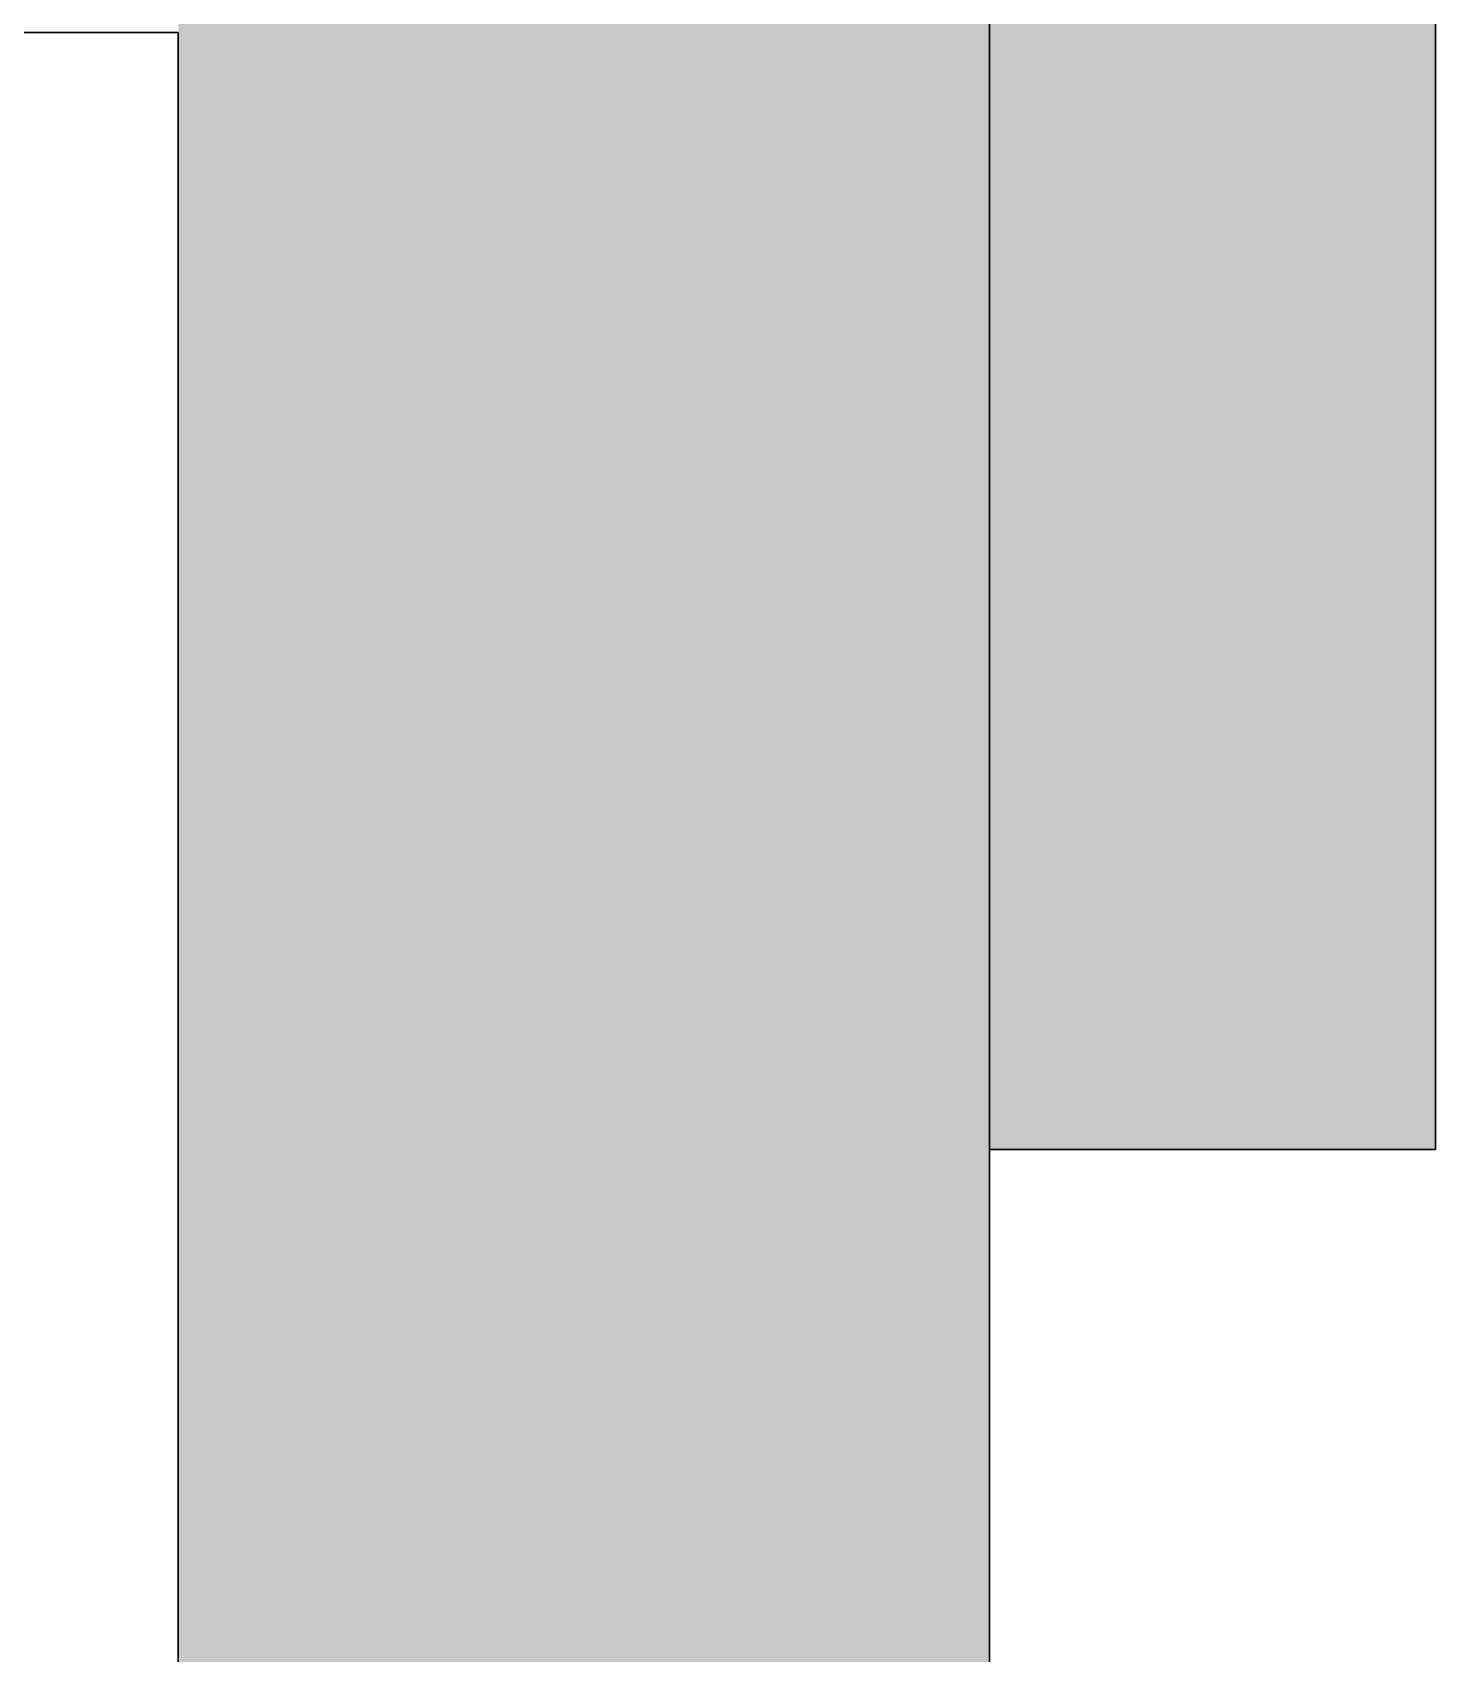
# Model space of a CAD drawing. Header units: inches. Extents: x -1176 to 1507, y -2587 to 978.
# Drawn here: x -1038.66 to -1004.06, y 506.45 to 546.41 of the extents above; entities that cross this region are included whole.
import ezdxf

# ---------------------------------------------------------------- set-up
doc = ezdxf.new("R2010")
doc.units = ezdxf.units.IN
doc.header["$MEASUREMENT"] = 0
doc.layers.add('A-WALL', color=113, linetype='Continuous', lineweight=18)
doc.layers.add('A-WALL-PATT', color=111, linetype='Continuous', lineweight=18)

msp = doc.modelspace()

# ---------------------------------------------------------------- hatches: boundary and pattern name
at = {"layer": 'A-WALL-PATT'}
h = msp.add_hatch(color=7, dxfattribs=at)
h.paths.add_polyline_path([(-1017.062, 16.255), (-1015.062, 16.255), (-1015.062, 96.005), (-1035.062, 96.005), (-1035.062, 16.255)], flags=0)
h.paths.add_polyline_path([(-1035.062, 133.505), (-1015.062, 133.505), (-1015.062, 216.005), (-1035.062, 216.005), (-1035.062, 174.934)], flags=0)
h.paths.add_polyline_path([(-1015.062, 253.505), (-1015.062, 342.005), (-1035.062, 342.005), (-1035.062, 253.505), (-1016.975, 253.505)], flags=0)
h.paths.add_polyline_path([(-1015.062, 379.505), (-1015.062, 468.124), (-1035.062, 468.124), (-1035.062, 379.505), (-1016.975, 379.505)], flags=0)
h.paths.add_polyline_path([(-1016.975, 505.624), (-1015.062, 505.624), (-1015.062, 604.374), (-1035.062, 604.374), (-1035.062, 505.624)], flags=0)
h.paths.add_polyline_path([(-1015.062, 641.874), (-1015.062, 729.874), (-1035.062, 729.874), (-1035.062, 641.874), (-1016.975, 641.874)], flags=0)
h.paths.add_polyline_path([(-1035.062, 767.374), (-1015.062, 767.374), (-1015.062, 789.874), (-1035.062, 789.874), (-1035.062, 789.807)], flags=0)
at = {"layer": 'A-WALL-PATT', "lineweight": 9}
msp.add_hatch(color=7, dxfattribs=at).paths.add_polyline_path([(-1004.062, 518.874), (-1004.062, 599.529), (-1015.062, 599.529), (-1015.062, 518.874)], flags=0)

# ---------------------------------------------------------------- linework, layer by layer
at = {"layer": 'A-WALL', "color": 8, "lineweight": 30}
for p, q in [((-1015.062, 505.624), (-1015.062, 604.374)), ((-1004.062, 518.874), (-1004.062, 594.904)), ((-1041.062, 546.409), (-1035.062, 546.409)), ((-1035.062, 505.624), (-1035.062, 546.409)), ((-1015.062, 518.874), (-1004.062, 518.874))]:
    msp.add_line(p, q, dxfattribs=at)

doc.saveas('drawing.dxf')
